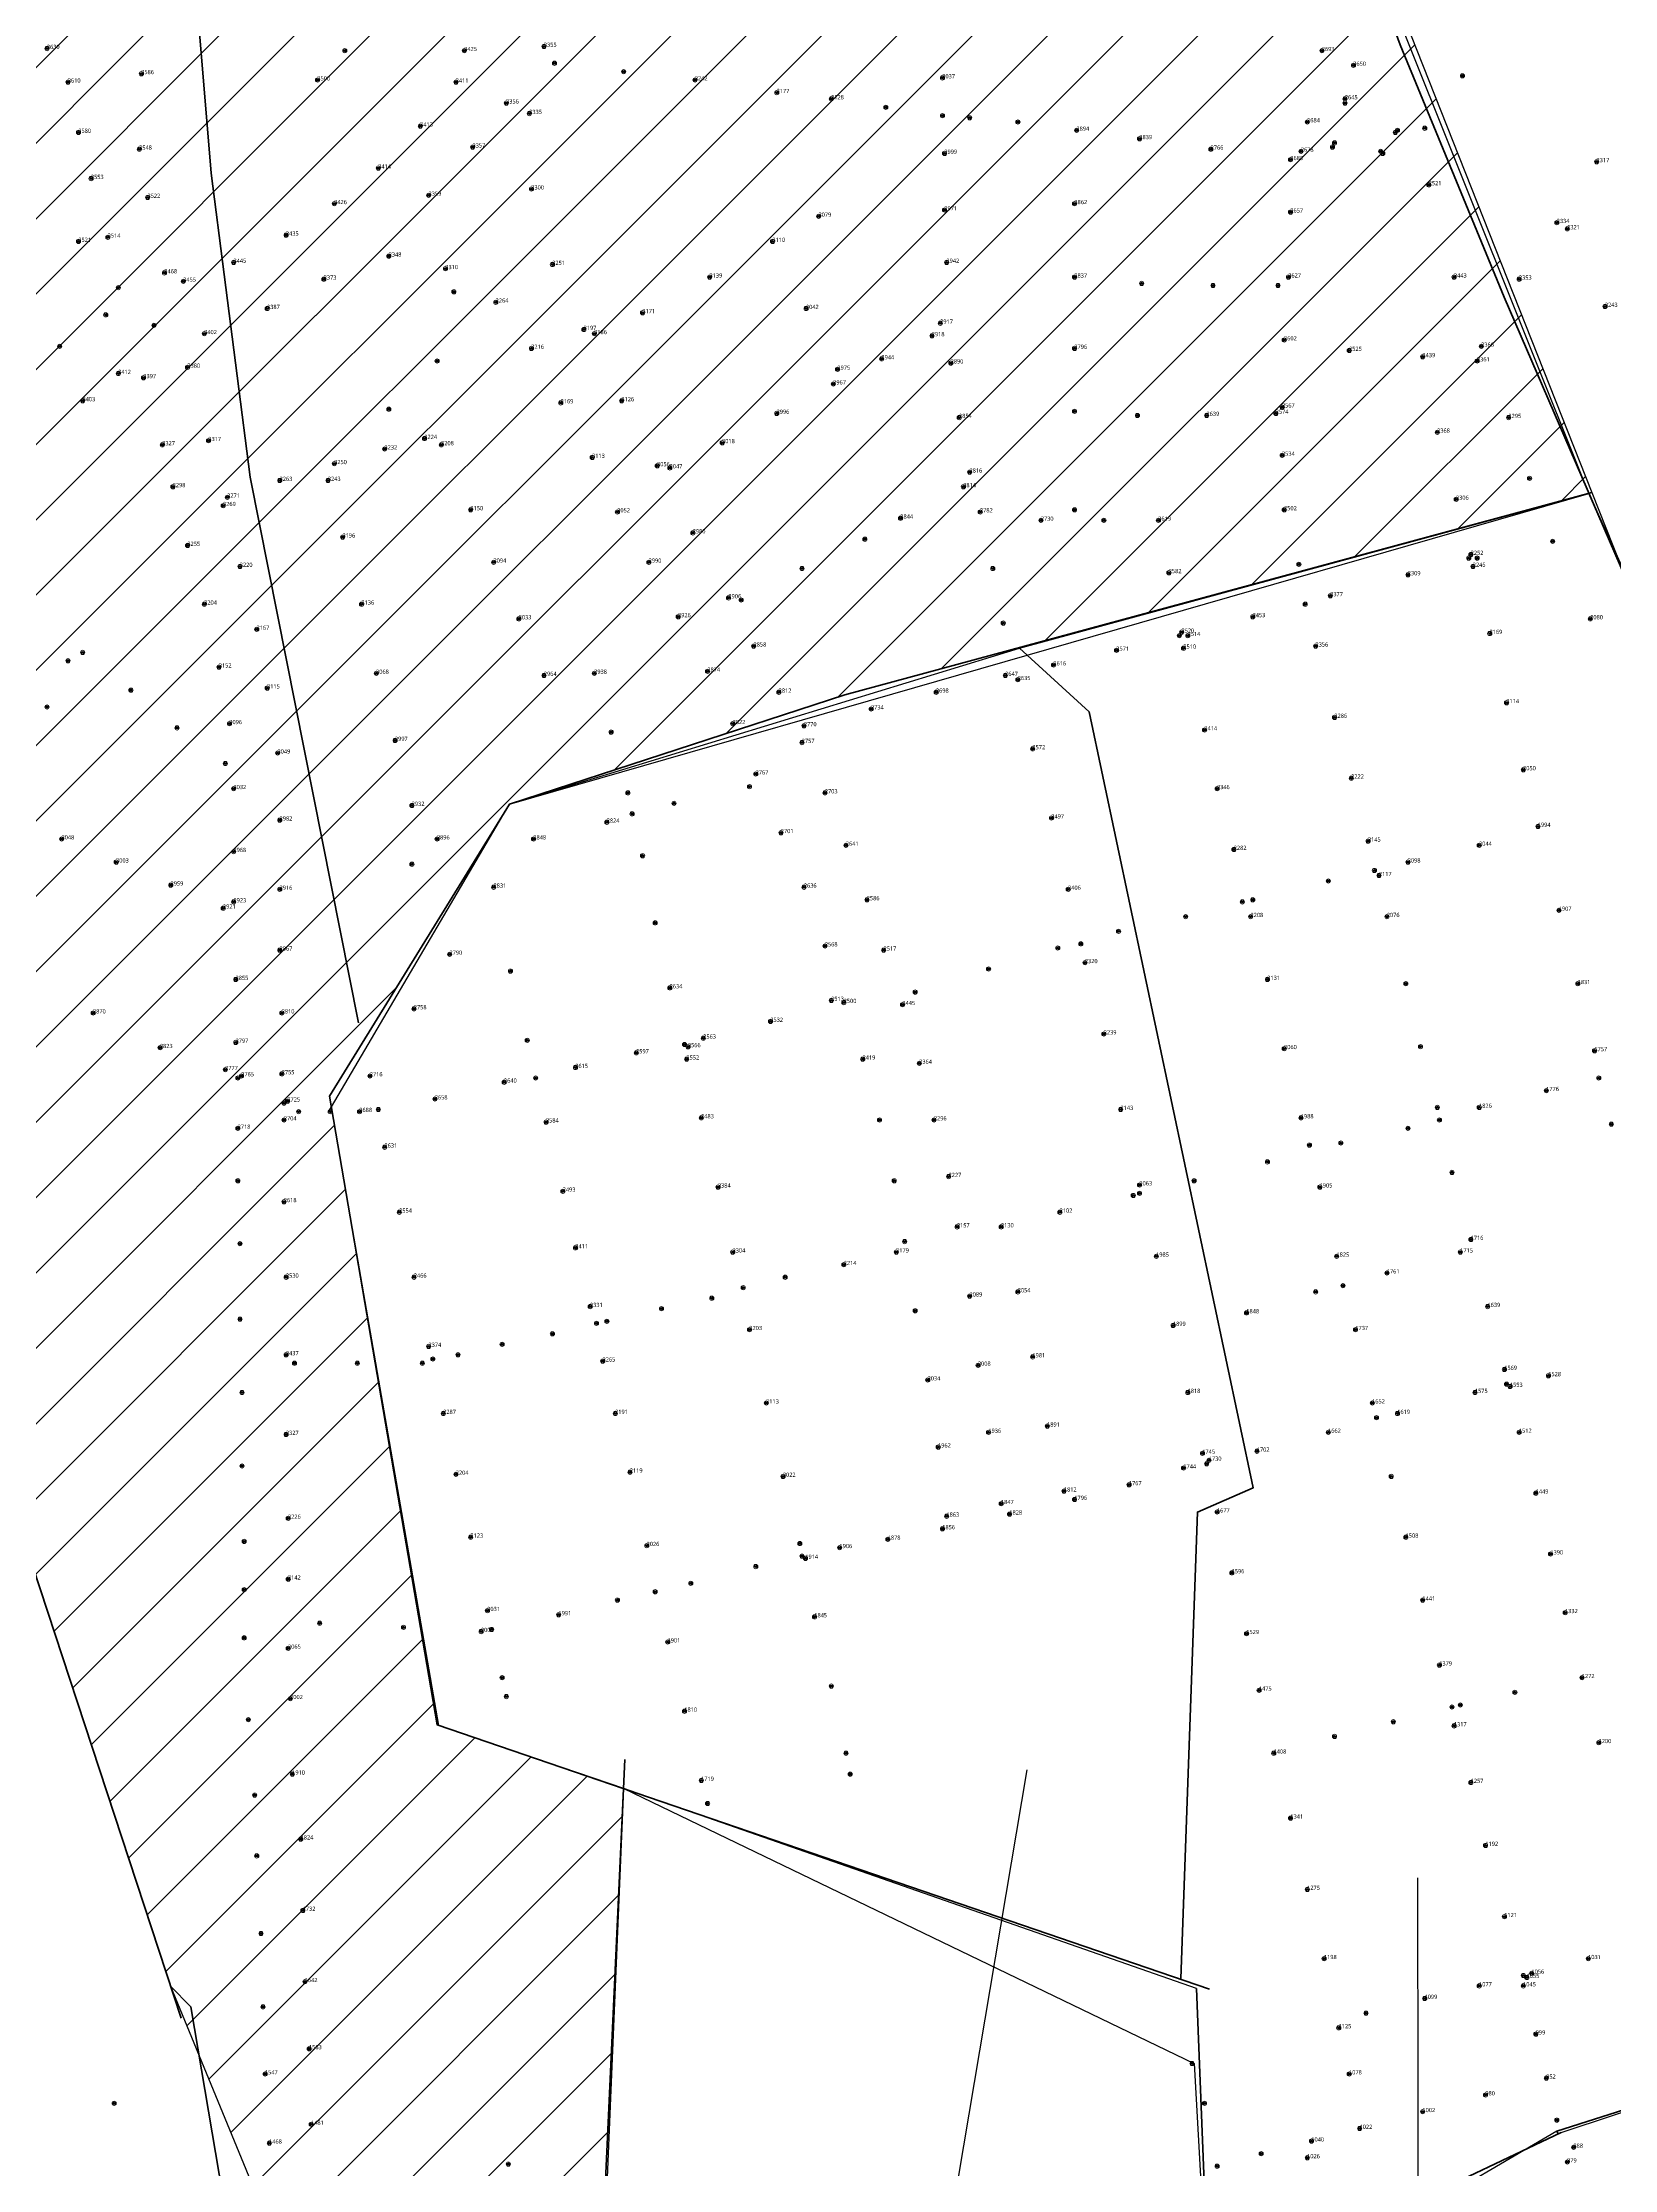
# Model space of a CAD drawing. Header units: millimetres. Extents: x 292691 to 302352, y 7824595 to 7836845.
# Drawn here: x 297331 to 298081, y 7830200 to 7831214 of the extents above; entities that cross this region are included whole.
import ezdxf

# ---------------------------------------------------------------- set-up
doc = ezdxf.new("R2010")
doc.units = ezdxf.units.MM
doc.layers.add('lista_postes', color=1, linetype='Continuous')
doc.styles.add('MtXpl_Open_Sans', font='')
doc.styles.get('MtXpl_Open_Sans').set_extended_font_data('Open Sans')

# ---------------------------------------------------------------- blocks, each defined once
blk = doc.blocks.new('symbolLayer0')
at = {"linetype": 'Continuous'}
h = blk.add_hatch(color=1, dxfattribs=at)
edge = h.paths.add_edge_path()
edge.add_arc((0.1, 0.1), 0.5, 0, 360)
at = {"color": 1, "linetype": 'Continuous', "lineweight": 20}
blk.add_circle((0.1, 0.1), 1, dxfattribs=at)
at = {"color": 1, "linetype": 'Continuous'}
blk.add_circle((0.1, 0.1), 0.5, dxfattribs=at)

msp = doc.modelspace()

# ---------------------------------------------------------------- hatches: boundary and pattern name
h = msp.add_hatch()
h.set_pattern_fill('ANSI31', color=256, scale=8)
h.set_pattern_definition([(45, (-10000, 0), (-17.96051224, 17.96051224), [])])
h.paths.add_polyline_path([(297920.1, 7831378.1), (297920.4, 7831400.9), (297888.4, 7831594.2), (297851.6, 7831621.7), (297775.6, 7831618.4), (297395.7, 7831606.5), (297416.7, 7831381.6), (297403.5, 7831245.4), (297405.6, 7831219.8), (297237.9, 7831220.3), (297188.7, 7831248.2), (297134.7, 7831287.1), (297064.6, 7831337.6), (296962.9, 7831404.4), (296869.6, 7831461.7), (296739, 7831552.8), (296658.7, 7831609), (296526.1, 7831430.1), (296525.2, 7831417.2), (296528.4, 7831037.8), (296504.8, 7830877.8), (296500.6, 7830858.4), (296498.8, 7830755.5), (296508.1, 7830617.1), (296491, 7830552.2), (296494.5, 7830546.8), (296470.5, 7830473.9), (296452, 7830403.8), (296649.4, 7830507.6), (296880.6, 7830498.9), (296957.7, 7830616.1), (296954.4, 7830807.6), (297163.4, 7830790.3), (297241.2, 7830745.7), (297392, 7830287), (297440.5, 7830169.1), (297596.9, 7830112.4), (297608.1, 7830381.2), (297519.9, 7830411.3), (297519.2, 7830411.6), (297467.8, 7830711.5), (297553.6, 7830850.8), (297713.6, 7830902.9), (298068.4, 7830998.9), (298069.8, 7830999.3)])
h.paths.add_polyline_path([(297828.1, 7831958.1), (297664.9, 7832074.5), (297580, 7832185.7), (297408.7, 7832129.1), (297412.8, 7832097.1), (297377.1, 7832023), (297362.6, 7832029.9), (297362.6, 7832029.9), (297395.7, 7831606.5), (297775.6, 7831618.4), (297849.1, 7831621.6), (297868.1, 7831752.7), (297853.9, 7831852)])

# ---------------------------------------------------------------- linework, layer by layer
at = {"color": 3}
msp.add_line((297392, 7830287), (297401.6, 7830277.1), dxfattribs=at)
at = {"color": 2, "lineweight": 100}
msp.add_line((297401.6, 7830277.1), (297428.5, 7830119.5), dxfattribs=at)
for points in [[(298243.5, 7830259.9), (298220.3, 7830662.6), (298094, 7830939.9), (298027.9, 7831092.5), (297978.4, 7831212.9), (297919.7, 7831372.8), (297916.5, 7831378.2), (297920.4, 7831400.9), (297902.9, 7831491.1), (297888.4, 7831594.2), (297851.4, 7831620), (297868.1, 7831752.7), (297853.9, 7831852), (297828.1, 7831958.2)], [(298243.5, 7830259.9), (298220.3, 7830662.6), (298094, 7830939.9), (298027.9, 7831092.5), (297978.4, 7831212.9), (297919.7, 7831372.8), (297916.5, 7831378.2), (297920.4, 7831400.9), (297902.9, 7831491.1), (297888.4, 7831594.2), (297851.4, 7831620), (297868.1, 7831752.7), (297853.9, 7831852), (297828.1, 7831958.2)], [(297481.6, 7830746.5), (297430, 7831006.7), (297411.3, 7831151.7), (297403.5, 7831245.4), (297416.7, 7831381.6), (297395.2, 7831606.5), (297775.6, 7831618.4), (297853.2, 7831621.8)], [(297481.6, 7830746.5), (297430, 7831006.7), (297411.3, 7831151.7), (297403.5, 7831245.4), (297416.7, 7831381.6), (297395.2, 7831606.5), (297775.6, 7831618.4), (297853.2, 7831621.8)], [(297887.5, 7830285.6), (297519.2, 7830411.6), (297467.8, 7830711.5), (297553.6, 7830850.8), (297713.6, 7830902.9), (298069.8, 7830999.3)], [(297887.5, 7830285.6), (297519.2, 7830411.6), (297467.8, 7830711.5), (297553.6, 7830850.8), (297713.6, 7830902.9), (298069.8, 7830999.3)], [(296957.7, 7830616.1), (296954.4, 7830807.6), (297163.4, 7830790.3), (297241.2, 7830745.7), (297397, 7830271.7)], [(296957.7, 7830616.1), (296954.4, 7830807.6), (297163.4, 7830790.3), (297241.2, 7830745.7), (297397, 7830271.7)], [(297608.7, 7830395.1), (297594.4, 7830083.5)], [(297608.7, 7830395.1), (297594.4, 7830083.5)], [(297881.2, 7830285.8), (297888.7, 7830097), (297992.2, 7830107.9), (297982.9, 7830182.9), (298055.1, 7830217.2)], [(297881.2, 7830285.8), (297888.7, 7830097), (297992.2, 7830107.9), (297982.9, 7830182.9), (298055.1, 7830217.2)], [(298229.3, 7830279.3), (298198.5, 7830268.1), (298189.6, 7830260.3), (298175.7, 7830253.1), (298175.2, 7830250.3), (298150.9, 7830246.7), (298148.1, 7830245.8), (298144.5, 7830245.4), (298135.4, 7830243.4), (298128.5, 7830241.9), (298053.1, 7830217.8), (298053.7, 7830216.5)], [(298229.3, 7830279.3), (298198.5, 7830268.1), (298189.6, 7830260.3), (298175.7, 7830253.1), (298175.2, 7830250.3), (298150.9, 7830246.7), (298148.1, 7830245.8), (298144.5, 7830245.4), (298135.4, 7830243.4), (298128.5, 7830241.9), (298053.1, 7830217.8), (298053.7, 7830216.5)]]:
    msp.add_lwpolyline(points, dxfattribs=at)
for points in [[(297828.1, 7831958.2), (297853.9, 7831852), (297868.1, 7831752.7), (297851.6, 7831621.7), (297888.4, 7831594.2), (297920.4, 7831400.9), (297920.1, 7831378.1), (298069.8, 7830999.3), (298113.8, 7830888.2), (298224.3, 7830993.7), (298492.4, 7831208.7), (298464.1, 7831258.5), (298415.1, 7831326.3), (298351.6, 7831414.2), (298266.6, 7831513.4), (298229.3, 7831546.2), (298182.4, 7831596), (298086.1, 7831698.8), (298028.9, 7831790.4), (297920.1, 7831903.1), (297828.1, 7831958.1)], [(298115.8, 7830890.2), (298068.4, 7830998.9), (297916.5, 7831378.2), (297920.4, 7831400.9), (297911, 7831457.7), (297888.4, 7831594.2), (297849.1, 7831621.6), (297868.1, 7831752.7), (297853.9, 7831852), (297828.1, 7831958.2)], [(297986.8, 7830184.8), (298055.1, 7830217.2), (298132, 7830242.7), (298182.3, 7830256.5), (298204.4, 7830270.2), (298228.5, 7830279), (298239.1, 7830285.1), (298220.3, 7830662.6), (298115.8, 7830890.2), (298224.3, 7830993.7), (298173, 7830854), (298207.9, 7830762.5), (298283.2, 7830717.1), (298415.5, 7830662), (298663.6, 7830846.9), (298491.4, 7831207.9), (298467, 7831253)], [(297467.2, 7830703.6), (297553.6, 7830850.8), (297796.8, 7830925.2), (298068.4, 7830998.9), (298220.3, 7830662.6), (298240.1, 7830284.1), (298229.3, 7830279.3), (298132, 7830242.7), (298053.1, 7830217.8), (297983.6, 7830177.1), (297992.2, 7830107.9), (297888.7, 7830097), (297881.2, 7830285.8), (297608.1, 7830381.2), (297519.9, 7830411.3), (297467.8, 7830711.5), (297553.6, 7830850.8), (298068.4, 7830998.9)], [(297467.2, 7830703.6), (297553.6, 7830850.8), (297796.8, 7830925.2), (298068.4, 7830998.9), (298220.3, 7830662.6), (298240.1, 7830284.1), (298229.3, 7830279.3), (298132, 7830242.7), (298053.1, 7830217.8), (297983.6, 7830177.1), (297992.2, 7830107.9), (297888.7, 7830097), (297881.2, 7830285.8), (297608.1, 7830381.2), (297519.9, 7830411.3), (297467.8, 7830711.5), (297553.6, 7830850.8), (298068.4, 7830998.9)], [(297241.2, 7830745.7), (297392, 7830287), (297440.5, 7830169.1)], [(297800.3, 7830390.2), (297240, 7827064.2)], [(297596.9, 7830112.4), (297608.1, 7830381.2), (297880.1, 7830250.1), (297888.7, 7830097)], [(297986.6, 7830338.6), (297989.3, 7828532.4)]]:
    msp.add_lwpolyline(points)
at = {"color": 30, "lineweight": 100}
msp.add_lwpolyline([(297873.8, 7830290.7), (297881.7, 7830513.1), (297908.3, 7830524.7), (297830, 7830894.8), (297796.8, 7830925.2)], dxfattribs=at)
msp.add_lwpolyline([(297873.8, 7830290.7), (297881.7, 7830513.1), (297908.3, 7830524.7), (297830, 7830894.8), (297796.8, 7830925.2)], dxfattribs=at)

# ---------------------------------------------------------------- block references
at = {"layer": 'lista_postes'}
for p in [(297333, 7831211), (297378, 7831199), (297343, 7831195), (297348, 7831171), (297377, 7831163), (297354, 7831149), (297381, 7831140), (297348, 7831119), (297362, 7831121), (297422, 7831109), (297367, 7831097), (297389, 7831104), (297398, 7831100), (297361, 7831084), (297384, 7831079), (297339, 7831069), (297408, 7831075), (297367, 7831056), (297400, 7831059), (297379, 7831054), (297350, 7831043), (297388, 7831022), (297410, 7831024), (297393, 7831002), (297419, 7830997), (297417, 7830993), (297400, 7830974), (297425, 7830964), (297408, 7830946), (297433, 7830934), (297343, 7830919), (297350, 7830923), (297415, 7830916), (297373, 7830905), (297333, 7830897), (297395, 7830887), (297420, 7830889), (297418, 7830870), (297422, 7830858), (297340, 7830834), (297366, 7830823), (297422, 7830828), (297392, 7830812), (297422, 7830804), (297417, 7830801), (297423, 7830767), (297355, 7830751), (297386.9, 7830734.5), (297423, 7830737), (297418, 7830724), (297424, 7830720), (297425.7, 7830721), (297424, 7830696), (297424, 7830671), (297425, 7830641), (297425, 7830605), (297426, 7830570), (297426, 7830535), (297427, 7830499), (297427, 7830476), (297427, 7830453), (297429, 7830414), (297432, 7830378), (297433, 7830349), (297365, 7830231)]:
    msp.add_blockref('symbolLayer0', p, dxfattribs=at)
at = {"layer": 'lista_postes', "color": 0}
for p in [(297475, 7831210), (297532, 7831210), (297570, 7831212), (297941, 7831210), (297575, 7831204), (297608, 7831200), (297956, 7831203), (298008, 7831198), (297462, 7831196), (297528, 7831195), (297642, 7831196), (297681, 7831190), (297760, 7831197), (297552, 7831185), (297563, 7831180), (297707, 7831187), (297733, 7831183), (297760, 7831179), (297773, 7831178), (297952, 7831187), (297952, 7831185), (297511, 7831174), (297796, 7831176), (297824, 7831172), (297854, 7831168), (297934, 7831176), (297976, 7831171), (297977, 7831172), (297990, 7831173), (297536, 7831164), (297761, 7831161), (297888, 7831163), (297926, 7831158), (297931, 7831162), (297946, 7831164), (297947, 7831166), (297969, 7831162), (297970, 7831161), (297491, 7831154), (298072, 7831157), (297515, 7831141), (297564, 7831144), (297992, 7831146), (297470, 7831137), (297701, 7831131), (297761, 7831134), (297823, 7831137), (297926, 7831133), (298053, 7831128), (297447, 7831122), (297679, 7831119), (298058, 7831125), (297496, 7831112), (297574, 7831108), (297762, 7831109), (297465, 7831101), (297523, 7831106), (297649, 7831102), (297823, 7831102), (297855, 7831099), (297889, 7831098), (297920, 7831098), (297925, 7831102), (298004, 7831102), (298035, 7831101), (297438, 7831087), (297527, 7831095), (297547, 7831090), (297695, 7831087), (298076, 7831088), (297589, 7831077), (297617, 7831085), (297759, 7831080), (297564, 7831068), (297594, 7831075), (297755, 7831074), (297823, 7831068), (297923, 7831072), (297954, 7831067), (298017, 7831069), (297519, 7831062), (297710, 7831058), (297731, 7831063), (297764, 7831061), (297989, 7831064), (298015, 7831062), (297708, 7831051), (297496, 7831039), (297578, 7831042), (297607, 7831043), (297681, 7831037), (297823, 7831038), (297853, 7831036), (297886, 7831036), (297919, 7831037), (297922, 7831040), (297768, 7831035), (297996, 7831028), (298030, 7831035), (297494, 7831020), (297513, 7831025), (297521, 7831022), (297593, 7831016), (297655, 7831023), (297922, 7831017), (297470, 7831013), (297624, 7831012), (297630, 7831011), (297773, 7831009), (298040, 7831006), (297444, 7831005), (297467, 7831005), (297770, 7831002), (298005, 7830996), (297535, 7830991), (297605, 7830990), (297740, 7830987), (297778, 7830990), (297807, 7830986), (297823, 7830991), (297837, 7830986), (297863, 7830986), (297923, 7830991), (297474, 7830978), (297641, 7830980), (297723, 7830977), (298051, 7830976), (297546, 7830966), (297620, 7830966), (297930, 7830965), (298011, 7830968), (298012, 7830969.7), (298015, 7830968), (297693, 7830963), (297784, 7830963), (297868, 7830961), (297982, 7830960), (298013, 7830964), (297483, 7830946), (297658, 7830949), (297664, 7830948), (297933, 7830946), (297945, 7830950), (297558, 7830939), (297634, 7830940), (297789, 7830937), (297908, 7830940), (298069, 7830939), (297670, 7830926), (297873, 7830931), (297874.1, 7830932.7), (297875, 7830925), (297877, 7830931), (297938, 7830926), (298021, 7830932), (297648, 7830914), (297813, 7830917), (297843, 7830924), (297438, 7830906), (297490, 7830913), (297570, 7830912), (297594, 7830913), (297682, 7830904), (297757, 7830904), (297790, 7830912), (297796, 7830910), (297726, 7830896), (298029, 7830899), (297602, 7830885), (297660, 7830889), (297694, 7830888), (297885, 7830886), (297947, 7830892), (297443, 7830875), (297499, 7830881), (297693, 7830880), (297803, 7830877), (297671, 7830865), (298037, 7830867), (297610, 7830856), (297668, 7830859), (297704, 7830856), (297891, 7830858), (297955, 7830863), (297444, 7830843), (297507, 7830850), (297612, 7830846), (297632, 7830851), (297812, 7830844), (297519, 7830834), (297565, 7830834), (297600, 7830842), (297683, 7830837), (297963, 7830833), (298044, 7830840), (297617, 7830826), (297714, 7830831), (297899, 7830829), (297982, 7830823), (298016, 7830831), (297507, 7830822), (297944, 7830814), (297966, 7830819), (297968.2, 7830816.6), (297444, 7830810), (297546, 7830811), (297694, 7830811), (297724, 7830805), (297820, 7830810), (297903, 7830804), (297908, 7830805), (297623, 7830794), (297876, 7830797), (297907, 7830797), (297972, 7830797), (298054, 7830800), (297704, 7830783), (297826, 7830784), (297844, 7830790), (297444, 7830781), (297525, 7830779), (297732, 7830781), (297782, 7830772), (297815, 7830782), (297828, 7830775), (297554, 7830771), (297630, 7830763), (297915, 7830767), (297981, 7830765), (298063, 7830765), (297508, 7830753), (297707, 7830757), (297713, 7830756), (297741, 7830755), (297747, 7830761), (297445, 7830751), (297678, 7830747), (297562, 7830738), (297614, 7830732), (297637, 7830736), (297638.7, 7830734.9), (297646, 7830739), (297837, 7830741), (297923, 7830734), (297988, 7830735), (298071, 7830733), (297445, 7830722), (297585, 7830725), (297638, 7830729), (297722, 7830729), (297749, 7830727), (297487, 7830721), (297551, 7830718), (297566, 7830720), (298048, 7830714), (298073, 7830720), (297446, 7830708), (297447.7, 7830709), (297453, 7830704), (297468, 7830704), (297482, 7830704), (297491, 7830705), (297518, 7830710), (297645, 7830701), (297845, 7830705), (297931, 7830701), (297996, 7830706), (298016, 7830706), (297446, 7830700), (297571, 7830699), (297730, 7830700), (297756, 7830700), (297982, 7830696), (297997, 7830700), (298079, 7830698), (297494, 7830687), (297935, 7830688), (297950, 7830689), (297737, 7830671), (297763, 7830673), (297880, 7830671), (297915, 7830680), (298003, 7830675), (297446, 7830661), (297579, 7830666), (297653, 7830668), (297851, 7830664), (297854, 7830669), (297854, 7830665), (297940, 7830668), (297501, 7830656), (297816, 7830656), (297742, 7830642), (297767, 7830649), (297788, 7830649), (298012, 7830643), (297585, 7830639), (297660, 7830637), (297713, 7830631), (297738, 7830637), (297862, 7830635), (297948, 7830635), (298007, 7830637), (297447, 7830625), (297508, 7830625), (297665, 7830620), (297685, 7830625), (297951, 7830621), (297972, 7830627), (297592, 7830611), (297626, 7830610), (297650, 7830615), (297773, 7830616), (297796, 7830618), (297938, 7830618), (298020, 7830611), (297595, 7830603), (297600, 7830604), (297668, 7830600), (297747, 7830609), (297870, 7830602), (297905, 7830608), (297957, 7830600), (297515, 7830592), (297550, 7830593), (297574, 7830598), (297447, 7830588), (297451, 7830584), (297481, 7830584), (297512, 7830584), (297517, 7830586), (297529, 7830588), (297598, 7830585), (297777, 7830583), (297803, 7830587), (298028, 7830581), (297753, 7830576), (297877, 7830570), (298014, 7830570), (298029, 7830574), (298030.7, 7830572.9), (298049, 7830578), (297522, 7830560), (297604, 7830560), (297676, 7830565), (297965, 7830565), (297977, 7830560), (297447, 7830550), (297782, 7830551), (297810, 7830554), (297944, 7830551), (297967, 7830558), (298035, 7830551), (297758, 7830544), (297884, 7830541), (297910, 7830542), (297528, 7830531), (297611, 7830532), (297684, 7830530), (297875, 7830534), (297886, 7830536), (297887.1, 7830537.7), (297974, 7830530), (297818, 7830523), (297823, 7830519), (297849, 7830526), (298043, 7830522), (297448, 7830510), (297762, 7830511), (297788, 7830517), (297792, 7830512), (297891, 7830513), (297535, 7830501), (297692, 7830498), (297734, 7830500), (297760, 7830505), (297981, 7830501), (297619, 7830497), (297693, 7830492), (297694.7, 7830490.9), (297711, 7830496), (298050, 7830493), (297448, 7830481), (297640, 7830479), (297671, 7830487), (297898, 7830484), (297605, 7830471), (297623, 7830475), (297989, 7830471), (297463, 7830460), (297503, 7830458), (297543, 7830466), (297577, 7830464), (297699, 7830463), (298057, 7830465), (297448, 7830448), (297540, 7830456), (297545, 7830457), (297629, 7830451), (297905, 7830455), (297997, 7830440), (297550, 7830434), (297707, 7830430), (297911, 7830428), (298033, 7830427), (298065, 7830434), (297449, 7830424), (297552, 7830425), (297637, 7830418), (298003, 7830420), (298007, 7830421), (297975, 7830413), (298004, 7830411), (297714, 7830398), (297918, 7830398), (297947, 7830406), (298073, 7830403), (297450, 7830388), (297716, 7830388), (297645, 7830385), (298012, 7830384), (297648, 7830374), (297926, 7830367), (297454, 7830357), (298019, 7830354), (297934, 7830333), (297455, 7830323), (298028, 7830320), (297435, 7830312), (297942, 7830300), (298068, 7830300), (297456, 7830289), (298016, 7830287), (298037, 7830292), (298037, 7830287), (298038.7, 7830291), (298041, 7830293), (297436, 7830277), (297990, 7830281), (297949, 7830267), (297962, 7830274), (297458, 7830257), (298043, 7830264), (297437, 7830245), (297879, 7830250), (297954, 7830245), (298019, 7830235), (298048, 7830243), (297885, 7830231), (297989, 7830227), (297459, 7830221), (297959, 7830219), (298053, 7830223), (297439, 7830212), (297912, 7830207), (297934, 7830205), (297936, 7830213), (298061, 7830210), (297553, 7830202), (297891, 7830201), (298058, 7830203)]:
    msp.add_blockref('symbolLayer0', p, dxfattribs=at)

# ---------------------------------------------------------------- texts
at = {"layer": 'lista_postes', "color": 4, "linetype": 'Continuous', "style": 'MtXpl_Open_Sans'}
for s, p in [('3630', (297333, 7831210.9)), ('3425', (297532, 7831209.9)), ('3355', (297570, 7831211.9)), ('2693', (297941, 7831209.9)), ('3586', (297378, 7831198.9)), ('2650', (297956, 7831202.9)), ('3610', (297343, 7831194.9)), ('3500', (297462, 7831195.9)), ('3411', (297528, 7831194.9)), ('3242', (297642, 7831195.9)), ('3177', (297681, 7831189.9)), ('3128', (297707, 7831186.9)), ('3037', (297760, 7831196.9)), ('2645', (297952, 7831186.9)), ('3356', (297552, 7831184.9)), ('3335', (297563, 7831179.9)), ('3580', (297348, 7831170.9)), ('3413', (297511, 7831173.9)), ('2894', (297824, 7831171.9)), ('2839', (297854, 7831167.9)), ('2684', (297934, 7831175.9)), ('3548', (297377, 7831162.9)), ('3357', (297536, 7831163.9)), ('2999', (297761, 7831160.9)), ('2766', (297888, 7831162.9)), ('2686', (297926, 7831157.9)), ('2678', (297931, 7831161.9)), ('2317', (298072, 7831156.9)), ('3553', (297354, 7831148.9)), ('3414', (297491, 7831153.9)), ('3522', (297381, 7831139.9)), ('3426', (297470, 7831136.9)), ('3359', (297515, 7831140.9)), ('3300', (297564, 7831143.9)), ('2862', (297823, 7831136.9)), ('2521', (297992, 7831145.9)), ('3079', (297701, 7831130.9)), ('2971', (297761, 7831133.9)), ('2657', (297926, 7831132.9)), ('2334', (298053, 7831127.9)), ('3521', (297348, 7831118.9)), ('3514', (297362, 7831120.9)), ('3435', (297447, 7831121.9)), ('3110', (297679, 7831118.9)), ('2321', (298058, 7831124.9)), ('3445', (297422, 7831108.9)), ('3348', (297496, 7831111.9)), ('3310', (297523, 7831105.9)), ('3251', (297574, 7831107.9)), ('2942', (297762, 7831108.9)), ('3468', (297389, 7831103.9)), ('3455', (297398, 7831099.9)), ('3373', (297465, 7831100.9)), ('3139', (297649, 7831101.9)), ('2837', (297823, 7831101.9)), ('2627', (297925, 7831101.9)), ('2443', (298004, 7831101.9)), ('2353', (298035, 7831100.9)), ('3387', (297438, 7831086.9)), ('3264', (297547, 7831089.9)), ('3042', (297695, 7831086.9)), ('2243', (298076, 7831087.9)), ('3197', (297589, 7831076.9)), ('3171', (297617, 7831084.9)), ('2917', (297759, 7831079.9)), ('3402', (297408, 7831074.9)), ('3216', (297564, 7831067.9)), ('3186', (297594, 7831074.9)), ('2918', (297755, 7831073.9)), ('2796', (297823, 7831067.9)), ('2602', (297923, 7831071.9)), ('2525', (297954, 7831066.9)), ('2366', (298017, 7831068.9)), ('3412', (297367, 7831055.9)), ('3380', (297400, 7831058.9)), ('2975', (297710, 7831057.9)), ('2944', (297731, 7831062.9)), ('2890', (297764, 7831060.9)), ('2439', (297989, 7831063.9)), ('2361', (298015, 7831061.9)), ('3397', (297379, 7831053.9)), ('2967', (297708, 7831050.9)), ('3403', (297350, 7831042.9)), ('3169', (297578, 7831041.9)), ('3126', (297607, 7831042.9)), ('2996', (297681, 7831036.9)), ('2854', (297768, 7831034.9)), ('2639', (297886, 7831035.9)), ('2574', (297919, 7831036.9)), ('2567', (297922, 7831039.9)), ('2295', (298030, 7831034.9)), ('3224', (297513, 7831024.9)), ('2368', (297996, 7831027.9)), ('3327', (297388, 7831021.9)), ('3317', (297410, 7831023.9)), ('3232', (297494, 7831019.9)), ('3208', (297521, 7831021.9)), ('3113', (297593, 7831015.9)), ('3018', (297655, 7831022.9)), ('2534', (297922, 7831016.9)), ('3263', (297444, 7831004.9)), ('3243', (297467, 7831004.9)), ('3250', (297470, 7831012.9)), ('3056', (297624, 7831011.9)), ('3047', (297630, 7831010.9)), ('2816', (297773, 7831008.9)), ('3298', (297393, 7831001.9)), ('3271', (297419, 7830996.9)), ('2814', (297770, 7831001.9)), ('2306', (298005, 7830995.9)), ('3269', (297417, 7830992.9)), ('3150', (297535, 7830990.9)), ('3052', (297605, 7830989.9)), ('2844', (297740, 7830986.9)), ('2782', (297778, 7830989.9)), ('2730', (297807, 7830985.9)), ('2619', (297863, 7830985.9)), ('2502', (297923, 7830990.9)), ('3255', (297400, 7830973.9)), ('3196', (297474, 7830977.9)), ('2980', (297641, 7830979.9)), ('3220', (297425, 7830963.9)), ('3094', (297546, 7830965.9)), ('2990', (297620, 7830965.9)), ('2252', (298012, 7830969.6)), ('2245', (298013, 7830963.9)), ('2582', (297868, 7830960.9)), ('2309', (297982, 7830959.9)), ('3204', (297408, 7830945.9)), ('3136', (297483, 7830945.9)), ('2906', (297658, 7830948.9)), ('2377', (297945, 7830949.9)), ('3167', (297433, 7830933.9)), ('3033', (297558, 7830938.9)), ('2926', (297634, 7830939.9)), ('2453', (297908, 7830939.9)), ('2080', (298069, 7830938.9)), ('2858', (297670, 7830925.9)), ('2571', (297843, 7830923.9)), ('2520', (297874.1, 7830932.5)), ('2510', (297875, 7830924.9)), ('2514', (297877, 7830930.9)), ('2356', (297938, 7830925.9)), ('2169', (298021, 7830931.9)), ('3152', (297415, 7830915.9)), ('2874', (297648, 7830913.9)), ('2616', (297813, 7830916.9)), ('3115', (297438, 7830905.9)), ('3068', (297490, 7830912.9)), ('2964', (297570, 7830911.9)), ('2938', (297594, 7830912.9)), ('2812', (297682, 7830903.9)), ('2698', (297757, 7830903.9)), ('2647', (297790, 7830911.9)), ('2635', (297796, 7830909.9)), ('2734', (297726, 7830895.9)), ('2114', (298029, 7830898.9)), ('3096', (297420, 7830888.9)), ('2822', (297660, 7830888.9)), ('2770', (297694, 7830887.9)), ('2414', (297885, 7830885.9)), ('2286', (297947, 7830891.9)), ('3049', (297443, 7830874.9)), ('2997', (297499, 7830880.9)), ('2757', (297693, 7830879.9)), ('2572', (297803, 7830876.9)), ('2767', (297671, 7830864.9)), ('2222', (297955, 7830862.9)), ('2050', (298037, 7830866.9)), ('3032', (297422, 7830857.9)), ('2703', (297704, 7830855.9)), ('2346', (297891, 7830857.9)), ('2982', (297444, 7830842.9)), ('2932', (297507, 7830849.9)), ('2497', (297812, 7830843.9)), ('3048', (297340, 7830833.9)), ('2896', (297519, 7830833.9)), ('2848', (297565, 7830833.9)), ('2824', (297600, 7830841.9)), ('2701', (297683, 7830836.9)), ('2145', (297963, 7830832.9)), ('1994', (298044, 7830839.9)), ('3003', (297366, 7830822.9)), ('2968', (297422, 7830827.9)), ('2641', (297714, 7830830.9)), ('2282', (297899, 7830828.9)), ('2098', (297982, 7830822.9)), ('2044', (298016, 7830830.9)), ('2959', (297392, 7830811.9)), ('2117', (297968.2, 7830816.4)), ('2923', (297422, 7830803.9)), ('2916', (297444, 7830809.9)), ('2831', (297546, 7830810.9)), ('2636', (297694, 7830810.9)), ('2586', (297724, 7830804.9)), ('2406', (297820, 7830809.9)), ('2921', (297417, 7830800.9)), ('2208', (297907, 7830796.9)), ('2076', (297972, 7830796.9)), ('1907', (298054, 7830799.9)), ('2568', (297704, 7830782.9)), ('2867', (297444, 7830780.9)), ('2790', (297525, 7830778.9)), ('2517', (297732, 7830780.9)), ('2320', (297828, 7830774.9)), ('2855', (297423, 7830766.9)), ('2634', (297630, 7830762.9)), ('2131', (297915, 7830766.9)), ('1831', (298063, 7830764.9)), ('2870', (297355, 7830750.9)), ('2810', (297445, 7830750.9)), ('2758', (297508, 7830752.9)), ('2513', (297707, 7830756.9)), ('2500', (297713, 7830755.9)), ('2445', (297741, 7830754.9)), ('2532', (297678, 7830746.9)), ('2239', (297837, 7830740.9)), ('2823', (297386.9, 7830734.4)), ('2797', (297423, 7830736.9)), ('2597', (297614, 7830731.9)), ('2566', (297638.7, 7830734.8)), ('2563', (297646, 7830738.9)), ('2060', (297923, 7830733.9)), ('1757', (298071, 7830732.9)), ('2777', (297418, 7830723.9)), ('2765', (297425.7, 7830720.9)), ('2755', (297445, 7830721.9)), ('2716', (297487, 7830720.9)), ('2615', (297585, 7830724.9)), ('2552', (297638, 7830728.9)), ('2419', (297722, 7830728.9)), ('2364', (297749, 7830726.9)), ('2640', (297551, 7830717.9)), ('1776', (298048, 7830713.9)), ('2725', (297447.7, 7830708.9)), ('2688', (297482, 7830703.9)), ('2658', (297518, 7830709.9)), ('2483', (297645, 7830700.9)), ('2143', (297845, 7830704.9)), ('1988', (297931, 7830700.9)), ('1826', (298016, 7830705.9)), ('2718', (297424, 7830695.9)), ('2704', (297446, 7830699.9)), ('2584', (297571, 7830698.9)), ('2296', (297756, 7830699.9)), ('2631', (297494, 7830686.9)), ('2227', (297763, 7830672.9)), ('2618', (297446, 7830660.9)), ('2493', (297579, 7830665.9)), ('2384', (297653, 7830667.9)), ('2063', (297854, 7830668.9)), ('1905', (297940, 7830667.9)), ('2554', (297501, 7830655.9)), ('2102', (297816, 7830655.9)), ('2157', (297767, 7830648.9)), ('2130', (297788, 7830648.9)), ('1716', (298012, 7830642.9)), ('2411', (297585, 7830638.9)), ('2304', (297660, 7830636.9)), ('2214', (297713, 7830630.9)), ('2179', (297738, 7830636.9)), ('1985', (297862, 7830634.9)), ('1825', (297948, 7830634.9)), ('1715', (298007, 7830636.9)), ('2530', (297447, 7830624.9)), ('2466', (297508, 7830624.9)), ('1761', (297972, 7830626.9)), ('2331', (297592, 7830610.9)), ('2089', (297773, 7830615.9)), ('2054', (297796, 7830617.9)), ('1639', (298020, 7830610.9)), ('2203', (297668, 7830599.9)), ('1899', (297870, 7830601.9)), ('1848', (297905, 7830607.9)), ('1737', (297957, 7830599.9)), ('2374', (297515, 7830591.9)), ('2437', (297447, 7830587.9)), ('2265', (297598, 7830584.9)), ('2008', (297777, 7830582.9)), ('1981', (297803, 7830586.9)), ('1569', (298028, 7830580.9)), ('2034', (297753, 7830575.9)), ('1818', (297877, 7830569.9)), ('1575', (298014, 7830569.9)), ('1553', (298030.7, 7830572.8)), ('1528', (298049, 7830577.9)), ('2287', (297522, 7830559.9)), ('2191', (297604, 7830559.9)), ('2113', (297676, 7830564.9)), ('1652', (297965, 7830564.9)), ('1619', (297977, 7830559.9)), ('2327', (297447, 7830549.9)), ('1936', (297782, 7830550.9)), ('1891', (297810, 7830553.9)), ('1662', (297944, 7830550.9)), ('1512', (298035, 7830550.9)), ('1962', (297758, 7830543.9)), ('1745', (297884, 7830540.9)), ('1702', (297910, 7830541.9)), ('2204', (297528, 7830530.9)), ('2119', (297611, 7830531.9)), ('2022', (297684, 7830529.9)), ('1744', (297875, 7830533.9)), ('1730', (297887.1, 7830537.6)), ('1812', (297818, 7830522.9)), ('1796', (297823, 7830518.9)), ('1767', (297849, 7830525.9)), ('1449', (298043, 7830521.9)), ('2226', (297448, 7830509.9)), ('1863', (297762, 7830510.9)), ('1847', (297788, 7830516.9)), ('1828', (297792, 7830511.9)), ('1677', (297891, 7830512.9)), ('2123', (297535, 7830500.9)), ('1878', (297734, 7830499.9)), ('1856', (297760, 7830504.9)), ('1508', (297981, 7830500.9)), ('2026', (297619, 7830496.9)), ('1914', (297694.7, 7830490.8)), ('1906', (297711, 7830495.9)), ('1390', (298050, 7830492.9)), ('2142', (297448, 7830480.9)), ('1596', (297898, 7830483.9)), ('1441', (297989, 7830470.9)), ('2031', (297543, 7830465.9)), ('1991', (297577, 7830463.9)), ('1845', (297699, 7830462.9)), ('1332', (298057, 7830464.9)), ('2065', (297448, 7830447.9)), ('2006', (297540, 7830455.9)), ('1901', (297629, 7830450.9)), ('1529', (297905, 7830454.9)), ('1379', (297997, 7830439.9)), ('1475', (297911, 7830427.9)), ('1272', (298065, 7830433.9)), ('2002', (297449, 7830423.9)), ('1810', (297637, 7830417.9)), ('1317', (298004, 7830410.9)), ('1408', (297918, 7830397.9)), ('1200', (298073, 7830402.9)), ('1910', (297450, 7830387.9)), ('1719', (297645, 7830384.9)), ('1257', (298012, 7830383.9)), ('1341', (297926, 7830366.9)), ('1824', (297454, 7830356.9)), ('1192', (298019, 7830353.9)), ('1275', (297934, 7830332.9)), ('1732', (297455, 7830322.9)), ('1121', (298028, 7830319.9)), ('1198', (297942, 7830299.9)), ('1031', (298068, 7830299.9)), ('1642', (297456, 7830288.9)), ('1077', (298016, 7830286.9)), ('1045', (298037, 7830286.9)), ('1055', (298038.7, 7830290.9)), ('1056', (298041, 7830292.9)), ('1099', (297990, 7830280.9)), ('1125', (297949, 7830266.9)), ('999', (298043, 7830263.9)), ('1563', (297458, 7830256.9)), ('1547', (297437, 7830244.9)), ('1078', (297954, 7830244.9)), ('980', (298019, 7830234.9)), ('952', (298048, 7830242.9)), ('1002', (297989, 7830226.9)), ('1481', (297459, 7830220.9)), ('1022', (297959, 7830218.9)), ('1468', (297439, 7830211.9)), ('1026', (297934, 7830204.9)), ('1040', (297936, 7830212.9)), ('879', (298058, 7830202.9)), ('888', (298061, 7830209.9))]:
    msp.add_text(s, height=2, dxfattribs=at).set_placement(p)

doc.saveas('drawing.dxf')
